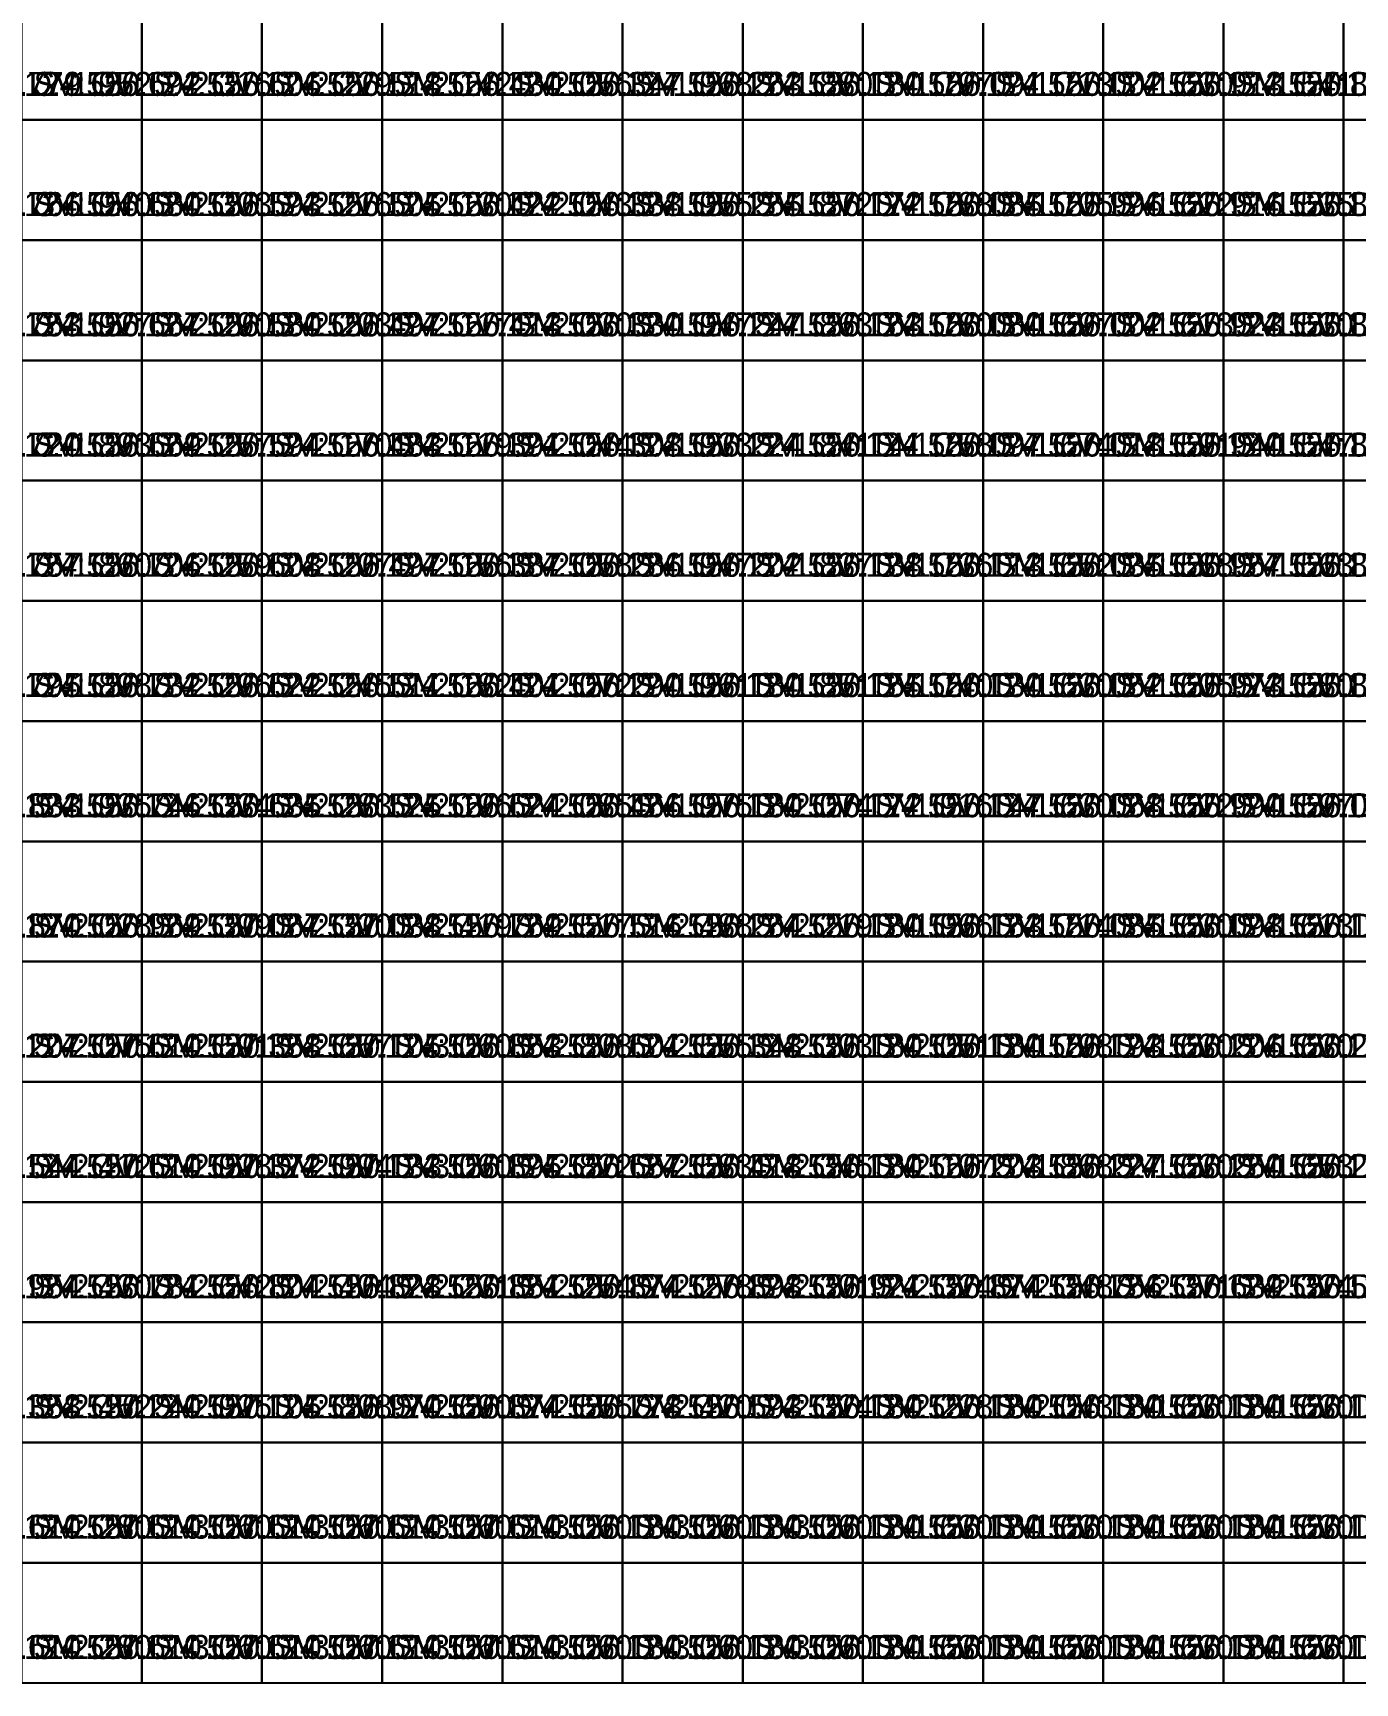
# Model space of a CAD drawing. Header units: metres. Extents: x 287857 to 287981, y 62957 to 63018.
# Drawn here: x 287947.02 to 287958.02, y 62956.83 to 62970.55 of the extents above; entities that cross this region are included whole.
import ezdxf

# ---------------------------------------------------------------- set-up
doc = ezdxf.new("R2010")
doc.units = ezdxf.units.M
doc.layers.add('CORR-CUT', color=7, linetype='Continuous', true_color=0x3b82f6)
doc.layers.add('CORR-DIFF-TXT', color=7, linetype='Continuous', true_color=0xffffff)

msp = doc.modelspace()

# ---------------------------------------------------------------- linework, layer by layer
at = {"layer": 'CORR-CUT'}
for points in [[(287946.925, 62969.831, 126.692), (287947.925, 62969.831, 126.692), (287947.925, 62970.831, 126.692), (287946.925, 62970.831, 126.692), (287946.925, 62969.831, 126.692)], [(287947.925, 62969.831, 126.606), (287948.925, 62969.831, 126.606), (287948.925, 62970.831, 126.606), (287947.925, 62970.831, 126.606), (287947.925, 62969.831, 126.606)], [(287948.925, 62969.831, 126.518), (287949.925, 62969.831, 126.518), (287949.925, 62970.831, 126.518), (287948.925, 62970.831, 126.518), (287948.925, 62969.831, 126.518)], [(287949.925, 62969.831, 126.43), (287950.925, 62969.831, 126.43), (287950.925, 62970.831, 126.43), (287949.925, 62970.831, 126.43), (287949.925, 62969.831, 126.43)], [(287950.925, 62969.831, 126.347), (287951.925, 62969.831, 126.347), (287951.925, 62970.831, 126.347), (287950.925, 62970.831, 126.347), (287950.925, 62969.831, 126.347)], [(287951.925, 62969.831, 126.263), (287952.925, 62969.831, 126.263), (287952.925, 62970.831, 126.263), (287951.925, 62970.831, 126.263), (287951.925, 62969.831, 126.263)], [(287952.925, 62969.831, 126.18), (287953.925, 62969.831, 126.18), (287953.925, 62970.831, 126.18), (287952.925, 62970.831, 126.18), (287952.925, 62969.831, 126.18)], [(287953.925, 62969.831, 126.091), (287954.925, 62969.831, 126.091), (287954.925, 62970.831, 126.091), (287953.925, 62970.831, 126.091), (287953.925, 62969.831, 126.091)], [(287954.925, 62969.831, 126.002), (287955.925, 62969.831, 126.002), (287955.925, 62970.831, 126.002), (287954.925, 62970.831, 126.002), (287954.925, 62969.831, 126.002)], [(287955.925, 62969.831, 125.913), (287956.925, 62969.831, 125.913), (287956.925, 62970.831, 125.913), (287955.925, 62970.831, 125.913), (287955.925, 62969.831, 125.913)], [(287956.925, 62969.831, 125.831), (287957.925, 62969.831, 125.831), (287957.925, 62970.831, 125.831), (287956.925, 62970.831, 125.831), (287956.925, 62969.831, 125.831)], [(287957.925, 62969.831, 125.753), (287958.925, 62969.831, 125.753), (287958.925, 62970.831, 125.753), (287957.925, 62970.831, 125.753), (287957.925, 62969.831, 125.753)], [(287946.925, 62968.831, 126.68), (287947.925, 62968.831, 126.68), (287947.925, 62969.831, 126.68), (287946.925, 62969.831, 126.68), (287946.925, 62968.831, 126.68)], [(287947.925, 62968.831, 126.593), (287948.925, 62968.831, 126.593), (287948.925, 62969.831, 126.593), (287947.925, 62969.831, 126.593), (287947.925, 62968.831, 126.593)], [(287948.925, 62968.831, 126.505), (287949.925, 62968.831, 126.505), (287949.925, 62969.831, 126.505), (287948.925, 62969.831, 126.505), (287948.925, 62968.831, 126.505)], [(287949.925, 62968.831, 126.422), (287950.925, 62968.831, 126.422), (287950.925, 62969.831, 126.422), (287949.925, 62969.831, 126.422), (287949.925, 62968.831, 126.422)], [(287950.925, 62968.831, 126.338), (287951.925, 62968.831, 126.338), (287951.925, 62969.831, 126.338), (287950.925, 62969.831, 126.338), (287950.925, 62968.831, 126.338)], [(287951.925, 62968.831, 126.255), (287952.925, 62968.831, 126.255), (287952.925, 62969.831, 126.255), (287951.925, 62969.831, 126.255), (287951.925, 62968.831, 126.255)], [(287952.925, 62968.831, 126.172), (287953.925, 62968.831, 126.172), (287953.925, 62969.831, 126.172), (287952.925, 62969.831, 126.172), (287952.925, 62968.831, 126.172)], [(287953.925, 62968.831, 126.085), (287954.925, 62968.831, 126.085), (287954.925, 62969.831, 126.085), (287953.925, 62969.831, 126.085), (287953.925, 62968.831, 126.085)], [(287954.925, 62968.831, 125.996), (287955.925, 62968.831, 125.996), (287955.925, 62969.831, 125.996), (287954.925, 62969.831, 125.996), (287954.925, 62968.831, 125.996)], [(287955.925, 62968.831, 125.916), (287956.925, 62968.831, 125.916), (287956.925, 62969.831, 125.916), (287955.925, 62969.831, 125.916), (287955.925, 62968.831, 125.916)], [(287956.925, 62968.831, 125.838), (287957.925, 62968.831, 125.838), (287957.925, 62969.831, 125.838), (287956.925, 62969.831, 125.838), (287956.925, 62968.831, 125.838)], [(287957.925, 62968.831, 125.76), (287958.925, 62968.831, 125.76), (287958.925, 62969.831, 125.76), (287957.925, 62969.831, 125.76), (287957.925, 62968.831, 125.76)], [(287946.925, 62967.831, 126.667), (287947.925, 62967.831, 126.667), (287947.925, 62968.831, 126.667), (287946.925, 62968.831, 126.667), (287946.925, 62967.831, 126.667)], [(287947.925, 62967.831, 126.58), (287948.925, 62967.831, 126.58), (287948.925, 62968.831, 126.58), (287947.925, 62968.831, 126.58), (287947.925, 62967.831, 126.58)], [(287948.925, 62967.831, 126.497), (287949.925, 62967.831, 126.497), (287949.925, 62968.831, 126.497), (287948.925, 62968.831, 126.497), (287948.925, 62967.831, 126.497)], [(287949.925, 62967.831, 126.413), (287950.925, 62967.831, 126.413), (287950.925, 62968.831, 126.413), (287949.925, 62968.831, 126.413), (287949.925, 62967.831, 126.413)], [(287950.925, 62967.831, 126.33), (287951.925, 62967.831, 126.33), (287951.925, 62968.831, 126.33), (287950.925, 62968.831, 126.33), (287950.925, 62967.831, 126.33)], [(287951.925, 62967.831, 126.247), (287952.925, 62967.831, 126.247), (287952.925, 62968.831, 126.247), (287951.925, 62968.831, 126.247), (287951.925, 62967.831, 126.247)], [(287952.925, 62967.831, 126.163), (287953.925, 62967.831, 126.163), (287953.925, 62968.831, 126.163), (287952.925, 62968.831, 126.163), (287952.925, 62967.831, 126.163)], [(287953.925, 62967.831, 126.08), (287954.925, 62967.831, 126.08), (287954.925, 62968.831, 126.08), (287953.925, 62968.831, 126.08), (287953.925, 62967.831, 126.08)], [(287954.925, 62967.831, 126.002), (287955.925, 62967.831, 126.002), (287955.925, 62968.831, 126.002), (287954.925, 62968.831, 126.002), (287954.925, 62967.831, 126.002)], [(287955.925, 62967.831, 125.923), (287956.925, 62967.831, 125.923), (287956.925, 62968.831, 125.923), (287955.925, 62968.831, 125.923), (287955.925, 62967.831, 125.923)], [(287956.925, 62967.831, 125.845), (287957.925, 62967.831, 125.845), (287957.925, 62968.831, 125.845), (287956.925, 62968.831, 125.845), (287956.925, 62967.831, 125.845)], [(287957.925, 62967.831, 125.767), (287958.925, 62967.831, 125.767), (287958.925, 62968.831, 125.767), (287957.925, 62968.831, 125.767), (287957.925, 62967.831, 125.767)], [(287946.925, 62966.831, 126.669), (287947.925, 62966.831, 126.669), (287947.925, 62967.831, 126.669), (287946.925, 62967.831, 126.669), (287946.925, 62966.831, 126.669)], [(287947.925, 62966.831, 126.594), (287948.925, 62966.831, 126.594), (287948.925, 62967.831, 126.594), (287947.925, 62967.831, 126.594), (287947.925, 62966.831, 126.594)], [(287948.925, 62966.831, 126.483), (287949.925, 62966.831, 126.483), (287949.925, 62967.831, 126.483), (287948.925, 62967.831, 126.483), (287948.925, 62966.831, 126.483)], [(287949.925, 62966.831, 126.391), (287950.925, 62966.831, 126.391), (287950.925, 62967.831, 126.391), (287949.925, 62967.831, 126.391), (287949.925, 62966.831, 126.391)], [(287950.925, 62966.831, 126.308), (287951.925, 62966.831, 126.308), (287951.925, 62967.831, 126.308), (287950.925, 62967.831, 126.308), (287950.925, 62966.831, 126.308)], [(287951.925, 62966.831, 126.224), (287952.925, 62966.831, 126.224), (287952.925, 62967.831, 126.224), (287951.925, 62967.831, 126.224), (287951.925, 62966.831, 126.224)], [(287952.925, 62966.831, 126.141), (287953.925, 62966.831, 126.141), (287953.925, 62967.831, 126.141), (287952.925, 62967.831, 126.141), (287952.925, 62966.831, 126.141)], [(287953.925, 62966.831, 126.097), (287954.925, 62966.831, 126.097), (287954.925, 62967.831, 126.097), (287953.925, 62967.831, 126.097), (287953.925, 62966.831, 126.097)], [(287954.925, 62966.831, 126.018), (287955.925, 62966.831, 126.018), (287955.925, 62967.831, 126.018), (287954.925, 62967.831, 126.018), (287954.925, 62966.831, 126.018)], [(287955.925, 62966.831, 125.94), (287956.925, 62966.831, 125.94), (287956.925, 62967.831, 125.94), (287955.925, 62967.831, 125.94), (287955.925, 62966.831, 125.94)], [(287956.925, 62966.831, 125.862), (287957.925, 62966.831, 125.862), (287957.925, 62967.831, 125.862), (287956.925, 62967.831, 125.862), (287956.925, 62966.831, 125.862)], [(287957.925, 62966.831, 125.783), (287958.925, 62966.831, 125.783), (287958.925, 62967.831, 125.783), (287957.925, 62967.831, 125.783), (287957.925, 62966.831, 125.783)], [(287946.925, 62965.831, 126.706), (287947.925, 62965.831, 126.706), (287947.925, 62966.831, 126.706), (287946.925, 62966.831, 126.706), (287946.925, 62965.831, 126.706)], [(287947.925, 62965.831, 126.608), (287948.925, 62965.831, 126.608), (287948.925, 62966.831, 126.608), (287947.925, 62966.831, 126.608), (287947.925, 62965.831, 126.608)], [(287948.925, 62965.831, 126.497), (287949.925, 62965.831, 126.497), (287949.925, 62966.831, 126.497), (287948.925, 62966.831, 126.497), (287948.925, 62965.831, 126.497)], [(287949.925, 62965.831, 126.387), (287950.925, 62965.831, 126.387), (287950.925, 62966.831, 126.387), (287949.925, 62966.831, 126.387), (287949.925, 62965.831, 126.387)], [(287950.925, 62965.831, 126.286), (287951.925, 62965.831, 126.286), (287951.925, 62966.831, 126.286), (287950.925, 62966.831, 126.286), (287950.925, 62965.831, 126.286)], [(287951.925, 62965.831, 126.202), (287952.925, 62965.831, 126.202), (287952.925, 62966.831, 126.202), (287951.925, 62966.831, 126.202), (287951.925, 62965.831, 126.202)], [(287952.925, 62965.831, 126.138), (287953.925, 62965.831, 126.138), (287953.925, 62966.831, 126.138), (287952.925, 62966.831, 126.138), (287952.925, 62965.831, 126.138)], [(287953.925, 62965.831, 126.113), (287954.925, 62965.831, 126.113), (287954.925, 62966.831, 126.113), (287953.925, 62966.831, 126.113), (287953.925, 62965.831, 126.113)], [(287954.925, 62965.831, 126.035), (287955.925, 62965.831, 126.035), (287955.925, 62966.831, 126.035), (287954.925, 62966.831, 126.035), (287954.925, 62965.831, 126.035)], [(287955.925, 62965.831, 125.957), (287956.925, 62965.831, 125.957), (287956.925, 62966.831, 125.957), (287955.925, 62966.831, 125.957), (287955.925, 62965.831, 125.957)], [(287956.925, 62965.831, 125.878), (287957.925, 62965.831, 125.878), (287957.925, 62966.831, 125.878), (287956.925, 62966.831, 125.878), (287956.925, 62965.831, 125.878)], [(287957.925, 62965.831, 125.8), (287958.925, 62965.831, 125.8), (287958.925, 62966.831, 125.8), (287957.925, 62966.831, 125.8), (287957.925, 62965.831, 125.8)], [(287946.925, 62964.831, 126.732), (287947.925, 62964.831, 126.732), (287947.925, 62965.831, 126.732), (287946.925, 62965.831, 126.732), (287946.925, 62964.831, 126.732)], [(287947.925, 62964.831, 126.622), (287948.925, 62964.831, 126.622), (287948.925, 62965.831, 126.622), (287947.925, 62965.831, 126.622), (287947.925, 62964.831, 126.622)], [(287948.925, 62964.831, 126.511), (287949.925, 62964.831, 126.511), (287949.925, 62965.831, 126.511), (287948.925, 62965.831, 126.511), (287948.925, 62964.831, 126.511)], [(287949.925, 62964.831, 126.401), (287950.925, 62964.831, 126.401), (287950.925, 62965.831, 126.401), (287949.925, 62965.831, 126.401), (287949.925, 62964.831, 126.401)], [(287950.925, 62964.831, 126.29), (287951.925, 62964.831, 126.29), (287951.925, 62965.831, 126.29), (287950.925, 62965.831, 126.29), (287950.925, 62964.831, 126.29)], [(287951.925, 62964.831, 126.18), (287952.925, 62964.831, 126.18), (287952.925, 62965.831, 126.18), (287951.925, 62965.831, 126.18), (287951.925, 62964.831, 126.18)], [(287952.925, 62964.831, 126.155), (287953.925, 62964.831, 126.155), (287953.925, 62965.831, 126.155), (287952.925, 62965.831, 126.155), (287952.925, 62964.831, 126.155)], [(287953.925, 62964.831, 126.13), (287954.925, 62964.831, 126.13), (287954.925, 62965.831, 126.13), (287953.925, 62965.831, 126.13), (287953.925, 62964.831, 126.13)], [(287954.925, 62964.831, 126.052), (287955.925, 62964.831, 126.052), (287955.925, 62965.831, 126.052), (287954.925, 62965.831, 126.052), (287954.925, 62964.831, 126.052)], [(287955.925, 62964.831, 125.973), (287956.925, 62964.831, 125.973), (287956.925, 62965.831, 125.973), (287955.925, 62965.831, 125.973), (287955.925, 62964.831, 125.973)], [(287956.925, 62964.831, 125.895), (287957.925, 62964.831, 125.895), (287957.925, 62965.831, 125.895), (287956.925, 62965.831, 125.895), (287956.925, 62964.831, 125.895)], [(287957.925, 62964.831, 125.908), (287958.925, 62964.831, 125.908), (287958.925, 62965.831, 125.908), (287957.925, 62965.831, 125.908), (287957.925, 62964.831, 125.908)], [(287946.925, 62963.831, 126.746), (287947.925, 62963.831, 126.746), (287947.925, 62964.831, 126.746), (287946.925, 62964.831, 126.746), (287946.925, 62963.831, 126.746)], [(287947.925, 62963.831, 126.635), (287948.925, 62963.831, 126.635), (287948.925, 62964.831, 126.635), (287947.925, 62964.831, 126.635), (287947.925, 62963.831, 126.635)], [(287948.925, 62963.831, 126.525), (287949.925, 62963.831, 126.525), (287949.925, 62964.831, 126.525), (287948.925, 62964.831, 126.525), (287948.925, 62963.831, 126.525)], [(287949.925, 62963.831, 126.624), (287950.925, 62963.831, 126.624), (287950.925, 62964.831, 126.624), (287949.925, 62964.831, 126.624), (287949.925, 62963.831, 126.624)], [(287950.925, 62963.831, 126.466), (287951.925, 62963.831, 126.466), (287951.925, 62964.831, 126.466), (287950.925, 62964.831, 126.466), (287950.925, 62963.831, 126.466)], [(287951.925, 62963.831, 126.18), (287952.925, 62963.831, 126.18), (287952.925, 62964.831, 126.18), (287951.925, 62964.831, 126.18), (287951.925, 62963.831, 126.18)], [(287952.925, 62963.831, 126.172), (287953.925, 62963.831, 126.172), (287953.925, 62964.831, 126.172), (287952.925, 62964.831, 126.172), (287952.925, 62963.831, 126.172)], [(287953.925, 62963.831, 126.147), (287954.925, 62963.831, 126.147), (287954.925, 62964.831, 126.147), (287953.925, 62964.831, 126.147), (287953.925, 62963.831, 126.147)], [(287954.925, 62963.831, 126.068), (287955.925, 62963.831, 126.068), (287955.925, 62964.831, 126.068), (287954.925, 62964.831, 126.068), (287954.925, 62963.831, 126.068)], [(287955.925, 62963.831, 125.99), (287956.925, 62963.831, 125.99), (287956.925, 62964.831, 125.99), (287955.925, 62964.831, 125.99), (287955.925, 62963.831, 125.99)], [(287956.925, 62963.831, 126.003), (287957.925, 62963.831, 126.003), (287957.925, 62964.831, 126.003), (287956.925, 62964.831, 126.003), (287956.925, 62963.831, 126.003)], [(287957.925, 62963.831, 126.016), (287958.925, 62963.831, 126.016), (287958.925, 62964.831, 126.016), (287957.925, 62964.831, 126.016), (287957.925, 62963.831, 126.016)], [(287946.925, 62962.831, 126.969), (287947.925, 62962.831, 126.969), (287947.925, 62963.831, 126.969), (287946.925, 62963.831, 126.969), (287946.925, 62962.831, 126.969)], [(287947.925, 62962.831, 127.067), (287948.925, 62962.831, 127.067), (287948.925, 62963.831, 127.067), (287947.925, 62963.831, 127.067), (287947.925, 62962.831, 127.067)], [(287948.925, 62962.831, 127.038), (287949.925, 62962.831, 127.038), (287949.925, 62963.831, 127.038), (287948.925, 62963.831, 127.038), (287948.925, 62962.831, 127.038)], [(287949.925, 62962.831, 126.769), (287950.925, 62962.831, 126.769), (287950.925, 62963.831, 126.769), (287949.925, 62963.831, 126.769), (287949.925, 62962.831, 126.769)], [(287950.925, 62962.831, 126.516), (287951.925, 62962.831, 126.516), (287951.925, 62963.831, 126.516), (287950.925, 62963.831, 126.516), (287950.925, 62962.831, 126.516)], [(287951.925, 62962.831, 126.264), (287952.925, 62962.831, 126.264), (287952.925, 62963.831, 126.264), (287951.925, 62963.831, 126.264), (287951.925, 62962.831, 126.264)], [(287952.925, 62962.831, 126.18), (287953.925, 62962.831, 126.18), (287953.925, 62963.831, 126.18), (287952.925, 62963.831, 126.18), (287952.925, 62962.831, 126.18)], [(287953.925, 62962.831, 126.163), (287954.925, 62962.831, 126.163), (287954.925, 62963.831, 126.163), (287953.925, 62963.831, 126.163), (287953.925, 62962.831, 126.163)], [(287954.925, 62962.831, 126.085), (287955.925, 62962.831, 126.085), (287955.925, 62963.831, 126.085), (287954.925, 62963.831, 126.085), (287954.925, 62962.831, 126.085)], [(287955.925, 62962.831, 126.098), (287956.925, 62962.831, 126.098), (287956.925, 62963.831, 126.098), (287955.925, 62963.831, 126.098), (287955.925, 62962.831, 126.098)], [(287956.925, 62962.831, 126.111), (287957.925, 62962.831, 126.111), (287957.925, 62963.831, 126.111), (287956.925, 62963.831, 126.111), (287956.925, 62962.831, 126.111)], [(287957.925, 62962.831, 126.123), (287958.925, 62962.831, 126.123), (287958.925, 62963.831, 126.123), (287957.925, 62963.831, 126.123), (287957.925, 62962.831, 126.123)], [(287946.925, 62961.831, 127.61), (287947.925, 62961.831, 127.61), (287947.925, 62962.831, 127.61), (287946.925, 62962.831, 127.61), (287946.925, 62961.831, 127.61)], [(287947.925, 62961.831, 127.358), (287948.925, 62961.831, 127.358), (287948.925, 62962.831, 127.358), (287947.925, 62962.831, 127.358), (287947.925, 62961.831, 127.358)], [(287948.925, 62961.831, 127.105), (287949.925, 62961.831, 127.105), (287949.925, 62962.831, 127.105), (287948.925, 62962.831, 127.105), (287948.925, 62961.831, 127.105)], [(287949.925, 62961.831, 126.853), (287950.925, 62961.831, 126.853), (287950.925, 62962.831, 126.853), (287949.925, 62962.831, 126.853), (287949.925, 62961.831, 126.853)], [(287950.925, 62961.831, 126.601), (287951.925, 62961.831, 126.601), (287951.925, 62962.831, 126.601), (287950.925, 62962.831, 126.601), (287950.925, 62961.831, 126.601)], [(287951.925, 62961.831, 126.348), (287952.925, 62961.831, 126.348), (287952.925, 62962.831, 126.348), (287951.925, 62962.831, 126.348), (287951.925, 62961.831, 126.348)], [(287952.925, 62961.831, 126.18), (287953.925, 62961.831, 126.18), (287953.925, 62962.831, 126.18), (287952.925, 62962.831, 126.18), (287952.925, 62961.831, 126.18)], [(287953.925, 62961.831, 126.18), (287954.925, 62961.831, 126.18), (287954.925, 62962.831, 126.18), (287953.925, 62962.831, 126.18), (287953.925, 62961.831, 126.18)], [(287954.925, 62961.831, 126.193), (287955.925, 62961.831, 126.193), (287955.925, 62962.831, 126.193), (287954.925, 62962.831, 126.193), (287954.925, 62961.831, 126.193)], [(287955.925, 62961.831, 126.206), (287956.925, 62961.831, 126.206), (287956.925, 62962.831, 126.206), (287955.925, 62962.831, 126.206), (287955.925, 62961.831, 126.206)], [(287956.925, 62961.831, 126.218), (287957.925, 62961.831, 126.218), (287957.925, 62962.831, 126.218), (287956.925, 62962.831, 126.218), (287956.925, 62961.831, 126.218)], [(287957.925, 62961.831, 126.231), (287958.925, 62961.831, 126.231), (287958.925, 62962.831, 126.231), (287957.925, 62962.831, 126.231), (287957.925, 62961.831, 126.231)], [(287946.925, 62960.831, 127.61), (287947.925, 62960.831, 127.61), (287947.925, 62961.831, 127.61), (287946.925, 62961.831, 127.61), (287946.925, 62960.831, 127.61)], [(287947.925, 62960.831, 127.372), (287948.925, 62960.831, 127.372), (287948.925, 62961.831, 127.372), (287947.925, 62961.831, 127.372), (287947.925, 62960.831, 127.372)], [(287948.925, 62960.831, 127.133), (287949.925, 62960.831, 127.133), (287949.925, 62961.831, 127.133), (287948.925, 62961.831, 127.133), (287948.925, 62960.831, 127.133)], [(287949.925, 62960.831, 126.895), (287950.925, 62960.831, 126.895), (287950.925, 62961.831, 126.895), (287949.925, 62961.831, 126.895), (287949.925, 62960.831, 126.895)], [(287950.925, 62960.831, 126.657), (287951.925, 62960.831, 126.657), (287951.925, 62961.831, 126.657), (287950.925, 62961.831, 126.657), (287950.925, 62960.831, 126.657)], [(287951.925, 62960.831, 126.418), (287952.925, 62960.831, 126.418), (287952.925, 62961.831, 126.418), (287951.925, 62961.831, 126.418), (287951.925, 62960.831, 126.418)], [(287952.925, 62960.831, 126.18), (287953.925, 62960.831, 126.18), (287953.925, 62961.831, 126.18), (287952.925, 62961.831, 126.18), (287952.925, 62960.831, 126.18)], [(287953.925, 62960.831, 126.203), (287954.925, 62960.831, 126.203), (287954.925, 62961.831, 126.203), (287953.925, 62961.831, 126.203), (287953.925, 62960.831, 126.203)], [(287954.925, 62960.831, 126.227), (287955.925, 62960.831, 126.227), (287955.925, 62961.831, 126.227), (287954.925, 62961.831, 126.227), (287954.925, 62960.831, 126.227)], [(287955.925, 62960.831, 126.25), (287956.925, 62960.831, 126.25), (287956.925, 62961.831, 126.25), (287955.925, 62961.831, 126.25), (287955.925, 62960.831, 126.25)], [(287956.925, 62960.831, 126.273), (287957.925, 62960.831, 126.273), (287957.925, 62961.831, 126.273), (287956.925, 62961.831, 126.273), (287956.925, 62960.831, 126.273)], [(287957.925, 62960.831, 126.297), (287958.925, 62960.831, 126.297), (287958.925, 62961.831, 126.297), (287957.925, 62961.831, 126.297), (287957.925, 62960.831, 126.297)], [(287946.925, 62959.831, 126.781), (287947.925, 62959.831, 126.781), (287947.925, 62960.831, 126.781), (287946.925, 62960.831, 126.781), (287946.925, 62959.831, 126.781)], [(287947.925, 62959.831, 126.804), (287948.925, 62959.831, 126.804), (287948.925, 62960.831, 126.804), (287947.925, 62960.831, 126.804), (287947.925, 62959.831, 126.804)], [(287948.925, 62959.831, 126.828), (287949.925, 62959.831, 126.828), (287949.925, 62960.831, 126.828), (287948.925, 62960.831, 126.828), (287948.925, 62959.831, 126.828)], [(287949.925, 62959.831, 126.851), (287950.925, 62959.831, 126.851), (287950.925, 62960.831, 126.851), (287949.925, 62960.831, 126.851), (287949.925, 62959.831, 126.851)], [(287950.925, 62959.831, 126.874), (287951.925, 62959.831, 126.874), (287951.925, 62960.831, 126.874), (287950.925, 62960.831, 126.874), (287950.925, 62959.831, 126.874)], [(287951.925, 62959.831, 126.898), (287952.925, 62959.831, 126.898), (287952.925, 62960.831, 126.898), (287951.925, 62960.831, 126.898), (287951.925, 62959.831, 126.898)], [(287952.925, 62959.831, 126.921), (287953.925, 62959.831, 126.921), (287953.925, 62960.831, 126.921), (287952.925, 62960.831, 126.921), (287952.925, 62959.831, 126.921)], [(287953.925, 62959.831, 126.874), (287954.925, 62959.831, 126.874), (287954.925, 62960.831, 126.874), (287953.925, 62960.831, 126.874), (287953.925, 62959.831, 126.874)], [(287954.925, 62959.831, 126.756), (287955.925, 62959.831, 126.756), (287955.925, 62960.831, 126.756), (287954.925, 62960.831, 126.756), (287954.925, 62959.831, 126.756)], [(287955.925, 62959.831, 126.639), (287956.925, 62959.831, 126.639), (287956.925, 62960.831, 126.639), (287955.925, 62960.831, 126.639), (287955.925, 62959.831, 126.639)], [(287956.925, 62959.831, 126.513), (287957.925, 62959.831, 126.513), (287957.925, 62960.831, 126.513), (287956.925, 62960.831, 126.513), (287956.925, 62959.831, 126.513)], [(287957.925, 62959.831, 126.377), (287958.925, 62959.831, 126.377), (287958.925, 62960.831, 126.377), (287957.925, 62960.831, 126.377), (287957.925, 62959.831, 126.377)], [(287946.925, 62958.831, 127.24), (287947.925, 62958.831, 127.24), (287947.925, 62959.831, 127.24), (287946.925, 62959.831, 127.24), (287946.925, 62958.831, 127.24)], [(287947.925, 62958.831, 127.105), (287948.925, 62958.831, 127.105), (287948.925, 62959.831, 127.105), (287947.925, 62959.831, 127.105), (287947.925, 62958.831, 127.105)], [(287948.925, 62958.831, 126.97), (287949.925, 62958.831, 126.97), (287949.925, 62959.831, 126.97), (287948.925, 62959.831, 126.97), (287948.925, 62958.831, 126.97)], [(287949.925, 62958.831, 126.874), (287950.925, 62958.831, 126.874), (287950.925, 62959.831, 126.874), (287949.925, 62959.831, 126.874), (287949.925, 62958.831, 126.874)], [(287950.925, 62958.831, 126.778), (287951.925, 62958.831, 126.778), (287951.925, 62959.831, 126.778), (287950.925, 62959.831, 126.778), (287950.925, 62958.831, 126.778)], [(287951.925, 62958.831, 126.593), (287952.925, 62958.831, 126.593), (287952.925, 62959.831, 126.593), (287951.925, 62959.831, 126.593), (287951.925, 62958.831, 126.593)], [(287952.925, 62958.831, 126.18), (287953.925, 62958.831, 126.18), (287953.925, 62959.831, 126.18), (287952.925, 62959.831, 126.18), (287952.925, 62958.831, 126.18)], [(287953.925, 62958.831, 126.18), (287954.925, 62958.831, 126.18), (287954.925, 62959.831, 126.18), (287953.925, 62959.831, 126.18), (287953.925, 62958.831, 126.18)], [(287954.925, 62958.831, 126.18), (287955.925, 62958.831, 126.18), (287955.925, 62959.831, 126.18), (287954.925, 62959.831, 126.18), (287954.925, 62958.831, 126.18)], [(287955.925, 62958.831, 126.18), (287956.925, 62958.831, 126.18), (287956.925, 62959.831, 126.18), (287955.925, 62959.831, 126.18), (287955.925, 62958.831, 126.18)], [(287956.925, 62958.831, 126.18), (287957.925, 62958.831, 126.18), (287957.925, 62959.831, 126.18), (287956.925, 62959.831, 126.18), (287956.925, 62958.831, 126.18)], [(287957.925, 62958.831, 126.39), (287958.925, 62958.831, 126.39), (287958.925, 62959.831, 126.39), (287957.925, 62959.831, 126.39), (287957.925, 62958.831, 126.39)], [(287946.925, 62957.831, 127.61), (287947.925, 62957.831, 127.61), (287947.925, 62958.831, 127.61), (287946.925, 62958.831, 127.61), (287946.925, 62957.831, 127.61)], [(287947.925, 62957.831, 127.61), (287948.925, 62957.831, 127.61), (287948.925, 62958.831, 127.61), (287947.925, 62958.831, 127.61), (287947.925, 62957.831, 127.61)], [(287948.925, 62957.831, 127.61), (287949.925, 62957.831, 127.61), (287949.925, 62958.831, 127.61), (287948.925, 62958.831, 127.61), (287948.925, 62957.831, 127.61)], [(287949.925, 62957.831, 127.61), (287950.925, 62957.831, 127.61), (287950.925, 62958.831, 127.61), (287949.925, 62958.831, 127.61), (287949.925, 62957.831, 127.61)], [(287950.925, 62957.831, 126.18), (287951.925, 62957.831, 126.18), (287951.925, 62958.831, 126.18), (287950.925, 62958.831, 126.18), (287950.925, 62957.831, 126.18)], [(287951.925, 62957.831, 126.18), (287952.925, 62957.831, 126.18), (287952.925, 62958.831, 126.18), (287951.925, 62958.831, 126.18), (287951.925, 62957.831, 126.18)], [(287952.925, 62957.831, 126.18), (287953.925, 62957.831, 126.18), (287953.925, 62958.831, 126.18), (287952.925, 62958.831, 126.18), (287952.925, 62957.831, 126.18)], [(287953.925, 62957.831, 126.18), (287954.925, 62957.831, 126.18), (287954.925, 62958.831, 126.18), (287953.925, 62958.831, 126.18), (287953.925, 62957.831, 126.18)], [(287954.925, 62957.831, 126.18), (287955.925, 62957.831, 126.18), (287955.925, 62958.831, 126.18), (287954.925, 62958.831, 126.18), (287954.925, 62957.831, 126.18)], [(287955.925, 62957.831, 126.18), (287956.925, 62957.831, 126.18), (287956.925, 62958.831, 126.18), (287955.925, 62958.831, 126.18), (287955.925, 62957.831, 126.18)], [(287956.925, 62957.831, 126.18), (287957.925, 62957.831, 126.18), (287957.925, 62958.831, 126.18), (287956.925, 62958.831, 126.18), (287956.925, 62957.831, 126.18)], [(287957.925, 62957.831, 126.39), (287958.925, 62957.831, 126.39), (287958.925, 62958.831, 126.39), (287957.925, 62958.831, 126.39), (287957.925, 62957.831, 126.39)], [(287946.925, 62956.831, 127.61), (287947.925, 62956.831, 127.61), (287947.925, 62957.831, 127.61), (287946.925, 62957.831, 127.61), (287946.925, 62956.831, 127.61)], [(287947.925, 62956.831, 127.61), (287948.925, 62956.831, 127.61), (287948.925, 62957.831, 127.61), (287947.925, 62957.831, 127.61), (287947.925, 62956.831, 127.61)], [(287948.925, 62956.831, 127.61), (287949.925, 62956.831, 127.61), (287949.925, 62957.831, 127.61), (287948.925, 62957.831, 127.61), (287948.925, 62956.831, 127.61)], [(287949.925, 62956.831, 127.61), (287950.925, 62956.831, 127.61), (287950.925, 62957.831, 127.61), (287949.925, 62957.831, 127.61), (287949.925, 62956.831, 127.61)], [(287950.925, 62956.831, 126.18), (287951.925, 62956.831, 126.18), (287951.925, 62957.831, 126.18), (287950.925, 62957.831, 126.18), (287950.925, 62956.831, 126.18)], [(287951.925, 62956.831, 126.18), (287952.925, 62956.831, 126.18), (287952.925, 62957.831, 126.18), (287951.925, 62957.831, 126.18), (287951.925, 62956.831, 126.18)], [(287952.925, 62956.831, 126.18), (287953.925, 62956.831, 126.18), (287953.925, 62957.831, 126.18), (287952.925, 62957.831, 126.18), (287952.925, 62956.831, 126.18)], [(287953.925, 62956.831, 126.18), (287954.925, 62956.831, 126.18), (287954.925, 62957.831, 126.18), (287953.925, 62957.831, 126.18), (287953.925, 62956.831, 126.18)], [(287954.925, 62956.831, 126.18), (287955.925, 62956.831, 126.18), (287955.925, 62957.831, 126.18), (287954.925, 62957.831, 126.18), (287954.925, 62956.831, 126.18)], [(287955.925, 62956.831, 126.18), (287956.925, 62956.831, 126.18), (287956.925, 62957.831, 126.18), (287955.925, 62957.831, 126.18), (287955.925, 62956.831, 126.18)], [(287956.925, 62956.831, 126.18), (287957.925, 62956.831, 126.18), (287957.925, 62957.831, 126.18), (287956.925, 62957.831, 126.18), (287956.925, 62956.831, 126.18)], [(287957.925, 62956.831, 126.39), (287958.925, 62956.831, 126.39), (287958.925, 62957.831, 126.39), (287957.925, 62957.831, 126.39), (287957.925, 62956.831, 126.39)]]:
    msp.add_polyline3d(points, dxfattribs=at)

# ---------------------------------------------------------------- texts
at = {"layer": 'CORR-DIFF-TXT'}
for s, p in [('SV:126.952 CV:125.000 D:-1.952', (287944.025, 62970.031, 126.952)), ('SV:126.866 CV:124.550 D:-2.316', (287945.025, 62970.031, 126.866)), ('SV:126.779 CV:124.550 D:-2.229', (287946.025, 62970.031, 126.779)), ('SV:126.692 CV:124.550 D:-2.142', (287947.025, 62970.031, 126.692)), ('SV:126.606 CV:124.550 D:-2.056', (287948.025, 62970.031, 126.606)), ('SV:126.518 CV:124.550 D:-1.968', (287949.025, 62970.031, 126.518)), ('SV:126.430 CV:124.550 D:-1.880', (287950.025, 62970.031, 126.43)), ('SV:126.347 CV:124.550 D:-1.797', (287951.025, 62970.031, 126.347)), ('SV:126.263 CV:124.550 D:-1.713', (287952.025, 62970.031, 126.263)), ('SV:126.180 CV:124.550 D:-1.630', (287953.025, 62970.031, 126.18)), ('SV:126.091 CV:124.550 D:-1.541', (287954.025, 62970.031, 126.091)), ('SV:126.002 CV:124.550 D:-1.452', (287955.025, 62970.031, 126.002)), ('SV:125.913 CV:123.875 D:-2.038', (287956.025, 62970.031, 125.913)), ('SV:125.831 CV:123.875 D:-1.956', (287957.025, 62970.031, 125.831)), ('SV:126.940 CV:125.000 D:-1.940', (287944.025, 62969.031, 126.94)), ('SV:126.853 CV:124.550 D:-2.303', (287945.025, 62969.031, 126.853)), ('SV:126.766 CV:124.550 D:-2.216', (287946.025, 62969.031, 126.766)), ('SV:126.680 CV:124.550 D:-2.130', (287947.025, 62969.031, 126.68)), ('SV:126.593 CV:124.550 D:-2.043', (287948.025, 62969.031, 126.593)), ('SV:126.505 CV:124.550 D:-1.955', (287949.025, 62969.031, 126.505)), ('SV:126.422 CV:124.550 D:-1.872', (287950.025, 62969.031, 126.422)), ('SV:126.338 CV:124.550 D:-1.788', (287951.025, 62969.031, 126.338)), ('SV:126.255 CV:124.550 D:-1.705', (287952.025, 62969.031, 126.255)), ('SV:126.172 CV:124.550 D:-1.622', (287953.025, 62969.031, 126.172)), ('SV:126.085 CV:124.550 D:-1.535', (287954.025, 62969.031, 126.085)), ('SV:125.996 CV:124.550 D:-1.446', (287955.025, 62969.031, 125.996)), ('SV:125.916 CV:123.875 D:-2.041', (287956.025, 62969.031, 125.916)), ('SV:125.838 CV:123.875 D:-1.963', (287957.025, 62969.031, 125.838)), ('SV:126.927 CV:125.000 D:-1.927', (287944.025, 62968.031, 126.927)), ('SV:126.840 CV:124.550 D:-2.290', (287945.025, 62968.031, 126.84)), ('SV:126.753 CV:124.550 D:-2.203', (287946.025, 62968.031, 126.753)), ('SV:126.667 CV:124.550 D:-2.117', (287947.025, 62968.031, 126.667)), ('SV:126.580 CV:124.550 D:-2.030', (287948.025, 62968.031, 126.58)), ('SV:126.497 CV:124.550 D:-1.947', (287949.025, 62968.031, 126.497)), ('SV:126.413 CV:124.550 D:-1.863', (287950.025, 62968.031, 126.413)), ('SV:126.330 CV:124.550 D:-1.780', (287951.025, 62968.031, 126.33)), ('SV:126.247 CV:124.550 D:-1.697', (287952.025, 62968.031, 126.247)), ('SV:126.163 CV:124.550 D:-1.613', (287953.025, 62968.031, 126.163)), ('SV:126.080 CV:124.550 D:-1.530', (287954.025, 62968.031, 126.08)), ('SV:126.002 CV:124.550 D:-1.452', (287955.025, 62968.031, 126.002)), ('SV:125.923 CV:123.875 D:-2.048', (287956.025, 62968.031, 125.923)), ('SV:125.845 CV:123.875 D:-1.970', (287957.025, 62968.031, 125.845)), ('SV:126.893 CV:125.000 D:-1.893', (287944.025, 62967.031, 126.893)), ('SV:126.807 CV:124.550 D:-2.257', (287945.025, 62967.031, 126.807)), ('SV:126.720 CV:124.550 D:-2.170', (287946.025, 62967.031, 126.72)), ('SV:126.669 CV:124.550 D:-2.119', (287947.025, 62967.031, 126.669)), ('SV:126.594 CV:124.550 D:-2.044', (287948.025, 62967.031, 126.594)), ('SV:126.483 CV:124.550 D:-1.933', (287949.025, 62967.031, 126.483)), ('SV:126.391 CV:124.550 D:-1.841', (287950.025, 62967.031, 126.391)), ('SV:126.308 CV:124.550 D:-1.758', (287951.025, 62967.031, 126.308)), ('SV:126.224 CV:124.550 D:-1.674', (287952.025, 62967.031, 126.224)), ('SV:126.141 CV:124.550 D:-1.591', (287953.025, 62967.031, 126.141)), ('SV:126.097 CV:124.550 D:-1.547', (287954.025, 62967.031, 126.097)), ('SV:126.018 CV:124.550 D:-1.468', (287955.025, 62967.031, 126.018)), ('SV:125.940 CV:123.875 D:-2.065', (287956.025, 62967.031, 125.94)), ('SV:125.862 CV:123.875 D:-1.987', (287957.025, 62967.031, 125.862)), ('SV:126.860 CV:125.000 D:-1.860', (287944.025, 62966.031, 126.86)), ('SV:126.809 CV:124.550 D:-2.259', (287945.025, 62966.031, 126.809)), ('SV:126.757 CV:124.550 D:-2.207', (287946.025, 62966.031, 126.757)), ('SV:126.706 CV:124.550 D:-2.156', (287947.025, 62966.031, 126.706)), ('SV:126.608 CV:124.550 D:-2.058', (287948.025, 62966.031, 126.608)), ('SV:126.497 CV:124.550 D:-1.947', (287949.025, 62966.031, 126.497)), ('SV:126.387 CV:124.550 D:-1.837', (287950.025, 62966.031, 126.387)), ('SV:126.286 CV:124.550 D:-1.736', (287951.025, 62966.031, 126.286)), ('SV:126.202 CV:124.550 D:-1.652', (287952.025, 62966.031, 126.202)), ('SV:126.138 CV:124.550 D:-1.588', (287953.025, 62966.031, 126.138)), ('SV:126.113 CV:124.550 D:-1.563', (287954.025, 62966.031, 126.113)), ('SV:126.035 CV:124.550 D:-1.485', (287955.025, 62966.031, 126.035)), ('SV:125.957 CV:123.875 D:-2.082', (287956.025, 62966.031, 125.957)), ('SV:125.878 CV:123.875 D:-2.003', (287957.025, 62966.031, 125.878)), ('SV:126.898 CV:125.000 D:-1.898', (287944.025, 62965.031, 126.898)), ('SV:126.846 CV:124.550 D:-2.296', (287945.025, 62965.031, 126.846)), ('SV:126.795 CV:124.550 D:-2.245', (287946.025, 62965.031, 126.795)), ('SV:126.732 CV:124.550 D:-2.182', (287947.025, 62965.031, 126.732)), ('SV:126.622 CV:124.550 D:-2.072', (287948.025, 62965.031, 126.622)), ('SV:126.511 CV:124.550 D:-1.961', (287949.025, 62965.031, 126.511)), ('SV:126.401 CV:124.550 D:-1.851', (287950.025, 62965.031, 126.401)), ('SV:126.290 CV:124.550 D:-1.740', (287951.025, 62965.031, 126.29)), ('SV:126.180 CV:124.550 D:-1.630', (287952.025, 62965.031, 126.18)), ('SV:126.155 CV:124.550 D:-1.605', (287953.025, 62965.031, 126.155)), ('SV:126.130 CV:124.550 D:-1.580', (287954.025, 62965.031, 126.13)), ('SV:126.052 CV:124.550 D:-1.502', (287955.025, 62965.031, 126.052)), ('SV:125.973 CV:123.875 D:-2.098', (287956.025, 62965.031, 125.973)), ('SV:125.895 CV:123.875 D:-2.020', (287957.025, 62965.031, 125.895)), ('SV:126.935 CV:125.000 D:-1.935', (287944.025, 62964.031, 126.935)), ('SV:126.884 CV:124.550 D:-2.334', (287945.025, 62964.031, 126.884)), ('SV:126.833 CV:124.550 D:-2.283', (287946.025, 62964.031, 126.833)), ('SV:126.746 CV:124.550 D:-2.196', (287947.025, 62964.031, 126.746)), ('SV:126.635 CV:124.550 D:-2.085', (287948.025, 62964.031, 126.635)), ('SV:126.525 CV:124.550 D:-1.975', (287949.025, 62964.031, 126.525)), ('SV:126.624 CV:124.550 D:-2.074', (287950.025, 62964.031, 126.624)), ('SV:126.466 CV:124.550 D:-1.916', (287951.025, 62964.031, 126.466)), ('SV:126.180 CV:124.550 D:-1.630', (287952.025, 62964.031, 126.18)), ('SV:126.172 CV:124.550 D:-1.622', (287953.025, 62964.031, 126.172)), ('SV:126.147 CV:124.550 D:-1.597', (287954.025, 62964.031, 126.147)), ('SV:126.068 CV:124.550 D:-1.518', (287955.025, 62964.031, 126.068)), ('SV:125.990 CV:123.875 D:-2.115', (287956.025, 62964.031, 125.99)), ('SV:126.003 CV:123.875 D:-2.128', (287957.025, 62964.031, 126.003)), ('SV:127.028 CV:125.000 D:-2.028', (287944.025, 62963.031, 127.028)), ('SV:126.949 CV:124.550 D:-2.399', (287945.025, 62963.031, 126.949)), ('SV:126.870 CV:124.550 D:-2.320', (287946.025, 62963.031, 126.87)), ('SV:126.969 CV:124.550 D:-2.419', (287947.025, 62963.031, 126.969)), ('SV:127.067 CV:124.550 D:-2.517', (287948.025, 62963.031, 127.067)), ('SV:127.038 CV:124.550 D:-2.488', (287949.025, 62963.031, 127.038)), ('SV:126.769 CV:124.550 D:-2.219', (287950.025, 62963.031, 126.769)), ('SV:126.516 CV:124.550 D:-1.966', (287951.025, 62963.031, 126.516)), ('SV:126.264 CV:124.550 D:-1.714', (287952.025, 62963.031, 126.264)), ('SV:126.180 CV:124.550 D:-1.630', (287953.025, 62963.031, 126.18)), ('SV:126.163 CV:124.550 D:-1.613', (287954.025, 62963.031, 126.163)), ('SV:126.085 CV:124.550 D:-1.535', (287955.025, 62963.031, 126.085)), ('SV:126.098 CV:123.875 D:-2.223', (287956.025, 62963.031, 126.098)), ('SV:126.111 CV:123.875 D:-2.236', (287957.025, 62963.031, 126.111)), ('SV:127.075 CV:125.000 D:-2.075', (287944.025, 62962.031, 127.075)), ('SV:127.141 CV:124.550 D:-2.591', (287945.025, 62962.031, 127.141)), ('SV:127.207 CV:124.550 D:-2.657', (287946.025, 62962.031, 127.207)), ('SV:127.610 CV:124.550 D:-3.060', (287947.025, 62962.031, 127.61)), ('SV:127.358 CV:124.550 D:-2.808', (287948.025, 62962.031, 127.358)), ('SV:127.105 CV:124.550 D:-2.555', (287949.025, 62962.031, 127.105)), ('SV:126.853 CV:124.550 D:-2.303', (287950.025, 62962.031, 126.853)), ('SV:126.601 CV:124.550 D:-2.051', (287951.025, 62962.031, 126.601)), ('SV:126.348 CV:124.550 D:-1.798', (287952.025, 62962.031, 126.348)), ('SV:126.180 CV:124.550 D:-1.630', (287953.025, 62962.031, 126.18)), ('SV:126.180 CV:124.550 D:-1.630', (287954.025, 62962.031, 126.18)), ('SV:126.193 CV:124.550 D:-1.643', (287955.025, 62962.031, 126.193)), ('SV:126.206 CV:123.875 D:-2.331', (287956.025, 62962.031, 126.206)), ('SV:126.218 CV:123.875 D:-2.343', (287957.025, 62962.031, 126.218)), ('SV:127.412 CV:125.000 D:-2.412', (287944.025, 62961.031, 127.412)), ('SV:127.478 CV:124.550 D:-2.928', (287945.025, 62961.031, 127.478)), ('SV:127.544 CV:124.550 D:-2.994', (287946.025, 62961.031, 127.544)), ('SV:127.610 CV:124.550 D:-3.060', (287947.025, 62961.031, 127.61)), ('SV:127.372 CV:124.550 D:-2.822', (287948.025, 62961.031, 127.372)), ('SV:127.133 CV:124.550 D:-2.583', (287949.025, 62961.031, 127.133)), ('SV:126.895 CV:124.550 D:-2.345', (287950.025, 62961.031, 126.895)), ('SV:126.657 CV:124.550 D:-2.107', (287951.025, 62961.031, 126.657)), ('SV:126.418 CV:124.550 D:-1.868', (287952.025, 62961.031, 126.418)), ('SV:126.180 CV:124.550 D:-1.630', (287953.025, 62961.031, 126.18)), ('SV:126.203 CV:124.550 D:-1.653', (287954.025, 62961.031, 126.203)), ('SV:126.227 CV:124.550 D:-1.677', (287955.025, 62961.031, 126.227)), ('SV:126.250 CV:123.875 D:-2.375', (287956.025, 62961.031, 126.25)), ('SV:126.273 CV:123.875 D:-2.398', (287957.025, 62961.031, 126.273)), ('SV:127.430 CV:125.000 D:-2.430', (287944.025, 62960.031, 127.43)), ('SV:127.192 CV:124.550 D:-2.642', (287945.025, 62960.031, 127.192)), ('SV:126.954 CV:124.550 D:-2.404', (287946.025, 62960.031, 126.954)), ('SV:126.781 CV:124.550 D:-2.231', (287947.025, 62960.031, 126.781)), ('SV:126.804 CV:124.550 D:-2.254', (287948.025, 62960.031, 126.804)), ('SV:126.828 CV:124.550 D:-2.278', (287949.025, 62960.031, 126.828)), ('SV:126.851 CV:124.550 D:-2.301', (287950.025, 62960.031, 126.851)), ('SV:126.874 CV:124.550 D:-2.324', (287951.025, 62960.031, 126.874)), ('SV:126.898 CV:124.550 D:-2.348', (287952.025, 62960.031, 126.898)), ('SV:126.921 CV:124.550 D:-2.371', (287953.025, 62960.031, 126.921)), ('SV:126.874 CV:124.550 D:-2.324', (287954.025, 62960.031, 126.874)), ('SV:126.756 CV:124.550 D:-2.206', (287955.025, 62960.031, 126.756)), ('SV:126.639 CV:123.875 D:-2.764', (287956.025, 62960.031, 126.639)), ('SV:126.513 CV:123.875 D:-2.638', (287957.025, 62960.031, 126.513)), ('SV:127.452 CV:125.000 D:-2.452', (287944.025, 62959.031, 127.452)), ('SV:127.475 CV:124.550 D:-2.925', (287945.025, 62959.031, 127.475)), ('SV:127.358 CV:124.550 D:-2.808', (287946.025, 62959.031, 127.358)), ('SV:127.240 CV:124.550 D:-2.690', (287947.025, 62959.031, 127.24)), ('SV:127.105 CV:124.550 D:-2.555', (287948.025, 62959.031, 127.105)), ('SV:126.970 CV:124.550 D:-2.420', (287949.025, 62959.031, 126.97)), ('SV:126.874 CV:124.550 D:-2.324', (287950.025, 62959.031, 126.874)), ('SV:126.778 CV:124.550 D:-2.228', (287951.025, 62959.031, 126.778)), ('SV:126.593 CV:124.550 D:-2.043', (287952.025, 62959.031, 126.593)), ('SV:126.180 CV:124.550 D:-1.630', (287953.025, 62959.031, 126.18)), ('SV:126.180 CV:124.550 D:-1.630', (287954.025, 62959.031, 126.18)), ('SV:126.180 CV:124.550 D:-1.630', (287955.025, 62959.031, 126.18)), ('SV:126.180 CV:123.875 D:-2.305', (287956.025, 62959.031, 126.18)), ('SV:126.180 CV:123.875 D:-2.305', (287957.025, 62959.031, 126.18)), ('SV:127.280 CV:125.000 D:-2.280', (287944.025, 62958.031, 127.28)), ('SV:127.610 CV:124.550 D:-3.060', (287945.025, 62958.031, 127.61)), ('SV:127.610 CV:124.550 D:-3.060', (287946.025, 62958.031, 127.61)), ('SV:127.610 CV:124.550 D:-3.060', (287947.025, 62958.031, 127.61)), ('SV:127.610 CV:124.550 D:-3.060', (287948.025, 62958.031, 127.61)), ('SV:127.610 CV:124.550 D:-3.060', (287949.025, 62958.031, 127.61)), ('SV:127.610 CV:124.550 D:-3.060', (287950.025, 62958.031, 127.61)), ('SV:126.180 CV:124.550 D:-1.630', (287951.025, 62958.031, 126.18)), ('SV:126.180 CV:124.550 D:-1.630', (287952.025, 62958.031, 126.18)), ('SV:126.180 CV:124.550 D:-1.630', (287953.025, 62958.031, 126.18)), ('SV:126.180 CV:124.550 D:-1.630', (287954.025, 62958.031, 126.18)), ('SV:126.180 CV:124.550 D:-1.630', (287955.025, 62958.031, 126.18)), ('SV:126.180 CV:123.875 D:-2.305', (287956.025, 62958.031, 126.18)), ('SV:126.180 CV:123.875 D:-2.305', (287957.025, 62958.031, 126.18)), ('SV:127.280 CV:125.000 D:-2.280', (287944.025, 62957.031, 127.28)), ('SV:127.610 CV:124.550 D:-3.060', (287945.025, 62957.031, 127.61)), ('SV:127.610 CV:124.550 D:-3.060', (287946.025, 62957.031, 127.61)), ('SV:127.610 CV:124.550 D:-3.060', (287947.025, 62957.031, 127.61)), ('SV:127.610 CV:124.550 D:-3.060', (287948.025, 62957.031, 127.61)), ('SV:127.610 CV:124.550 D:-3.060', (287949.025, 62957.031, 127.61)), ('SV:127.610 CV:124.550 D:-3.060', (287950.025, 62957.031, 127.61)), ('SV:126.180 CV:124.550 D:-1.630', (287951.025, 62957.031, 126.18)), ('SV:126.180 CV:124.550 D:-1.630', (287952.025, 62957.031, 126.18)), ('SV:126.180 CV:124.550 D:-1.630', (287953.025, 62957.031, 126.18)), ('SV:126.180 CV:124.550 D:-1.630', (287954.025, 62957.031, 126.18)), ('SV:126.180 CV:124.550 D:-1.630', (287955.025, 62957.031, 126.18)), ('SV:126.180 CV:123.875 D:-2.305', (287956.025, 62957.031, 126.18)), ('SV:126.180 CV:123.875 D:-2.305', (287957.025, 62957.031, 126.18))]:
    msp.add_text(s, height=0.2, dxfattribs=at).set_placement(p)

doc.saveas('drawing.dxf')
